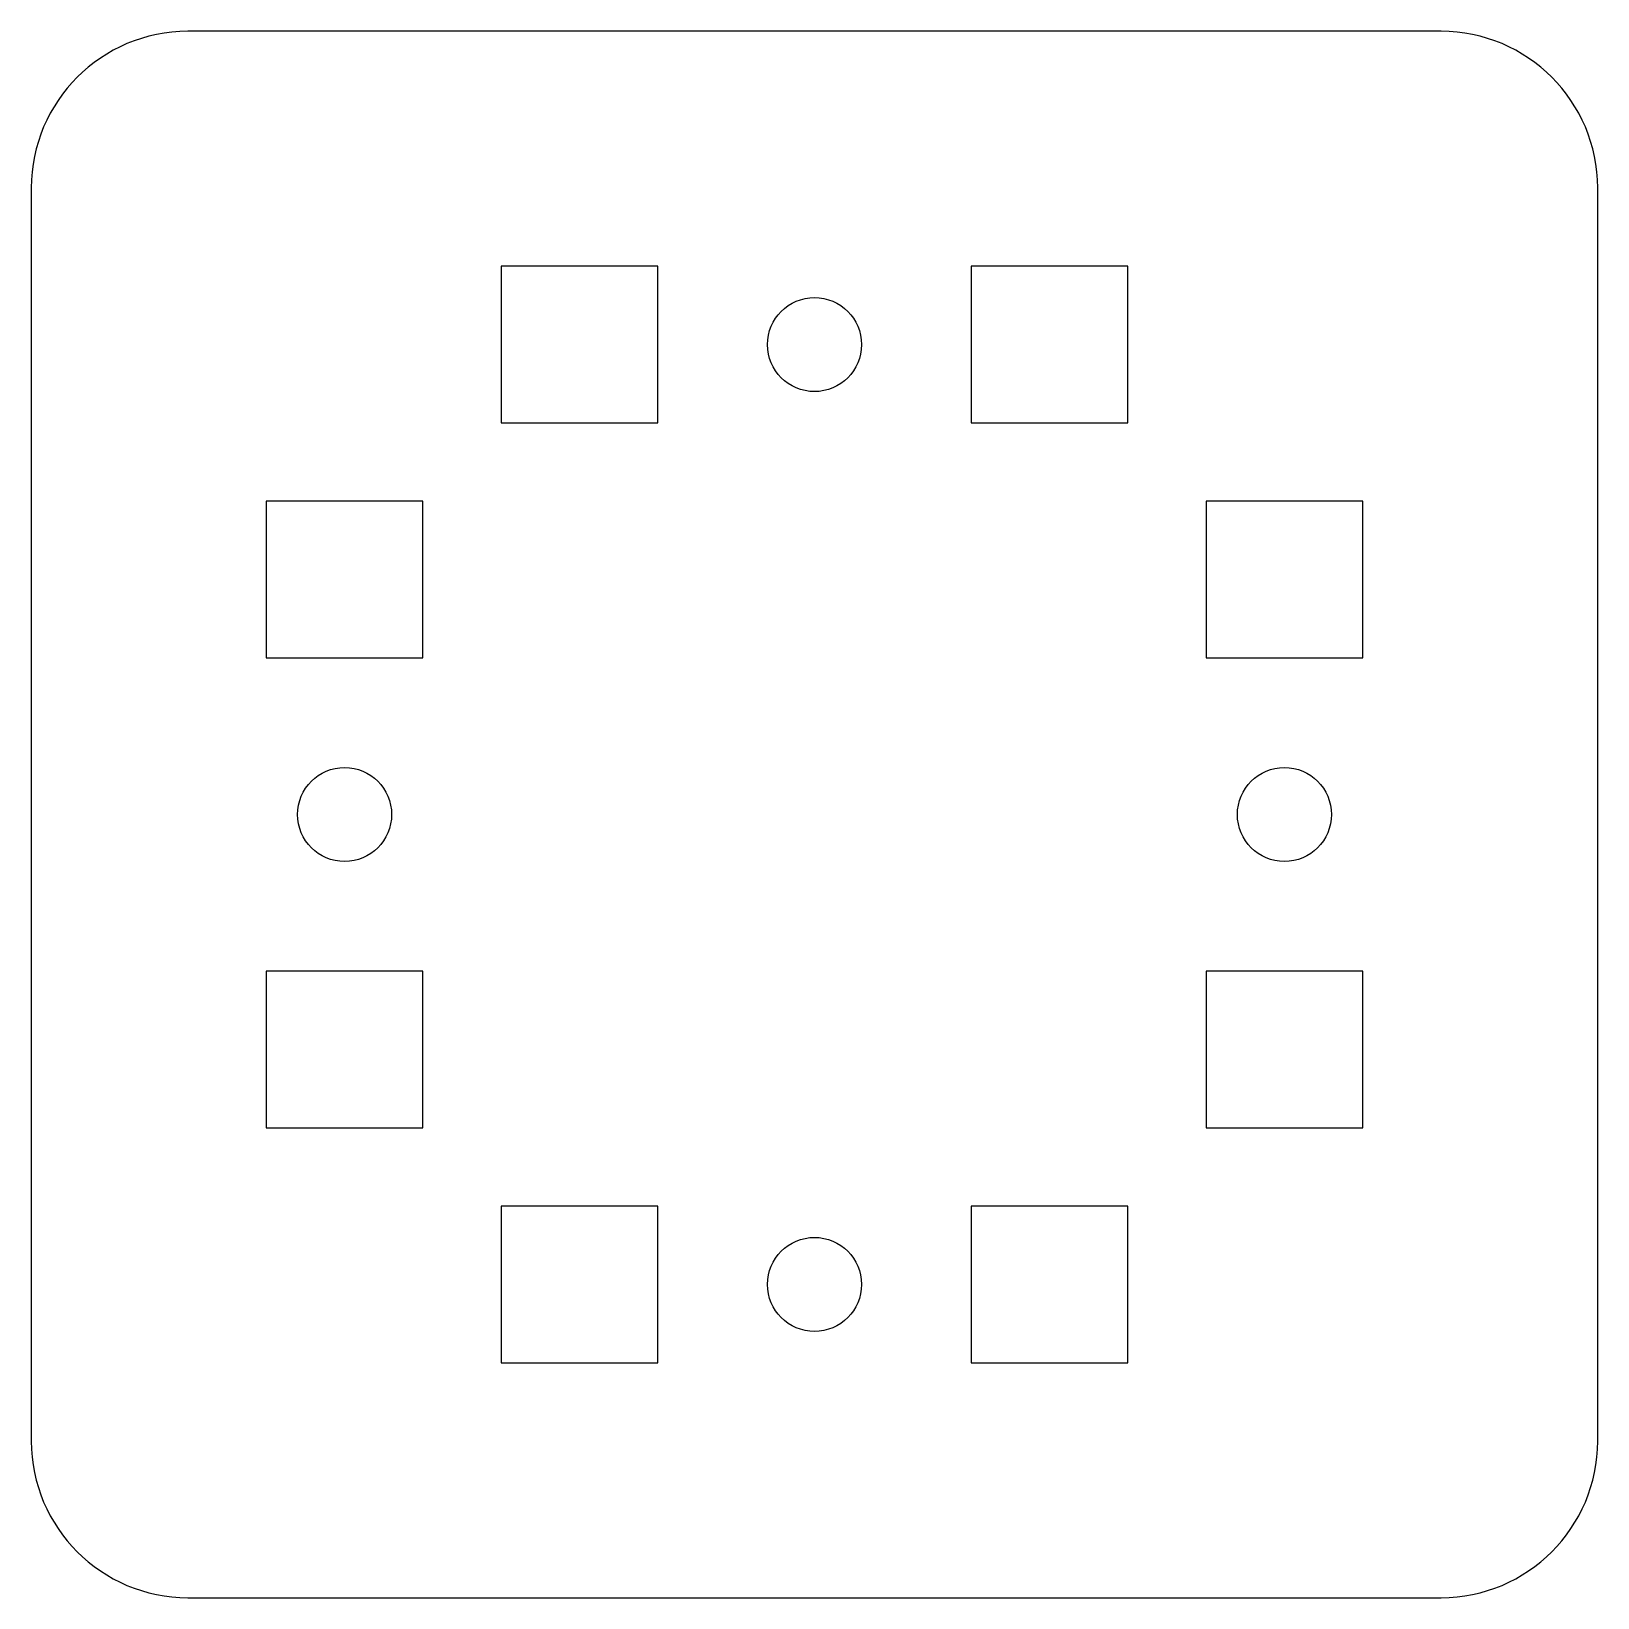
# Model space of a CAD drawing. Header units: millimetres. Extents: x 0 to 50, y 0 to 50.
import ezdxf

# ---------------------------------------------------------------- set-up
doc = ezdxf.new("R2010")
doc.units = ezdxf.units.MM

msp = doc.modelspace()

# ---------------------------------------------------------------- linework, layer by layer
at = {"color": 7, "linetype": 'Continuous', "lineweight": 25}
for p, q in [((45, 50), (5, 50)), ((0, 45), (0, 5)), ((50, 5), (50, 45)), ((15, 42.5), (15, 37.5)), ((20, 42.5), (15, 42.5)), ((20, 37.5), (20, 42.5)), ((30, 42.5), (30, 37.5)), ((35, 42.5), (30, 42.5)), ((35, 37.5), (35, 42.5)), ((15, 37.5), (20, 37.5)), ((30, 37.5), (35, 37.5)), ((7.5, 35), (7.5, 30)), ((12.5, 35), (7.5, 35)), ((12.5, 30), (12.5, 35)), ((37.5, 35), (37.5, 30)), ((42.5, 35), (37.5, 35)), ((42.5, 30), (42.5, 35)), ((7.5, 30), (12.5, 30)), ((37.5, 30), (42.5, 30)), ((12.5, 20), (7.5, 20)), ((7.5, 20), (7.5, 15)), ((12.5, 15), (12.5, 20)), ((42.5, 20), (37.5, 20)), ((37.5, 20), (37.5, 15)), ((42.5, 15), (42.5, 20)), ((7.5, 15), (12.5, 15)), ((37.5, 15), (42.5, 15)), ((15, 12.5), (15, 7.5)), ((20, 12.5), (15, 12.5)), ((20, 7.5), (20, 12.5)), ((30, 12.5), (30, 7.5)), ((35, 12.5), (30, 12.5)), ((35, 7.5), (35, 12.5)), ((15, 7.5), (20, 7.5)), ((30, 7.5), (35, 7.5)), ((5, 0), (45, 0))]:
    msp.add_line(p, q, dxfattribs=at)
for centre in [(25, 40), (10, 25), (40, 25), (25, 10)]:
    msp.add_circle(centre, 1.5, dxfattribs=at)
for centre, start, end in [((5, 45), 90, 180), ((45, 45), 0, 90), ((5, 5), 180, 270), ((45, 5), 270, 0)]:
    msp.add_arc(centre, 5, start, end, dxfattribs=at)

doc.saveas('drawing.dxf')
